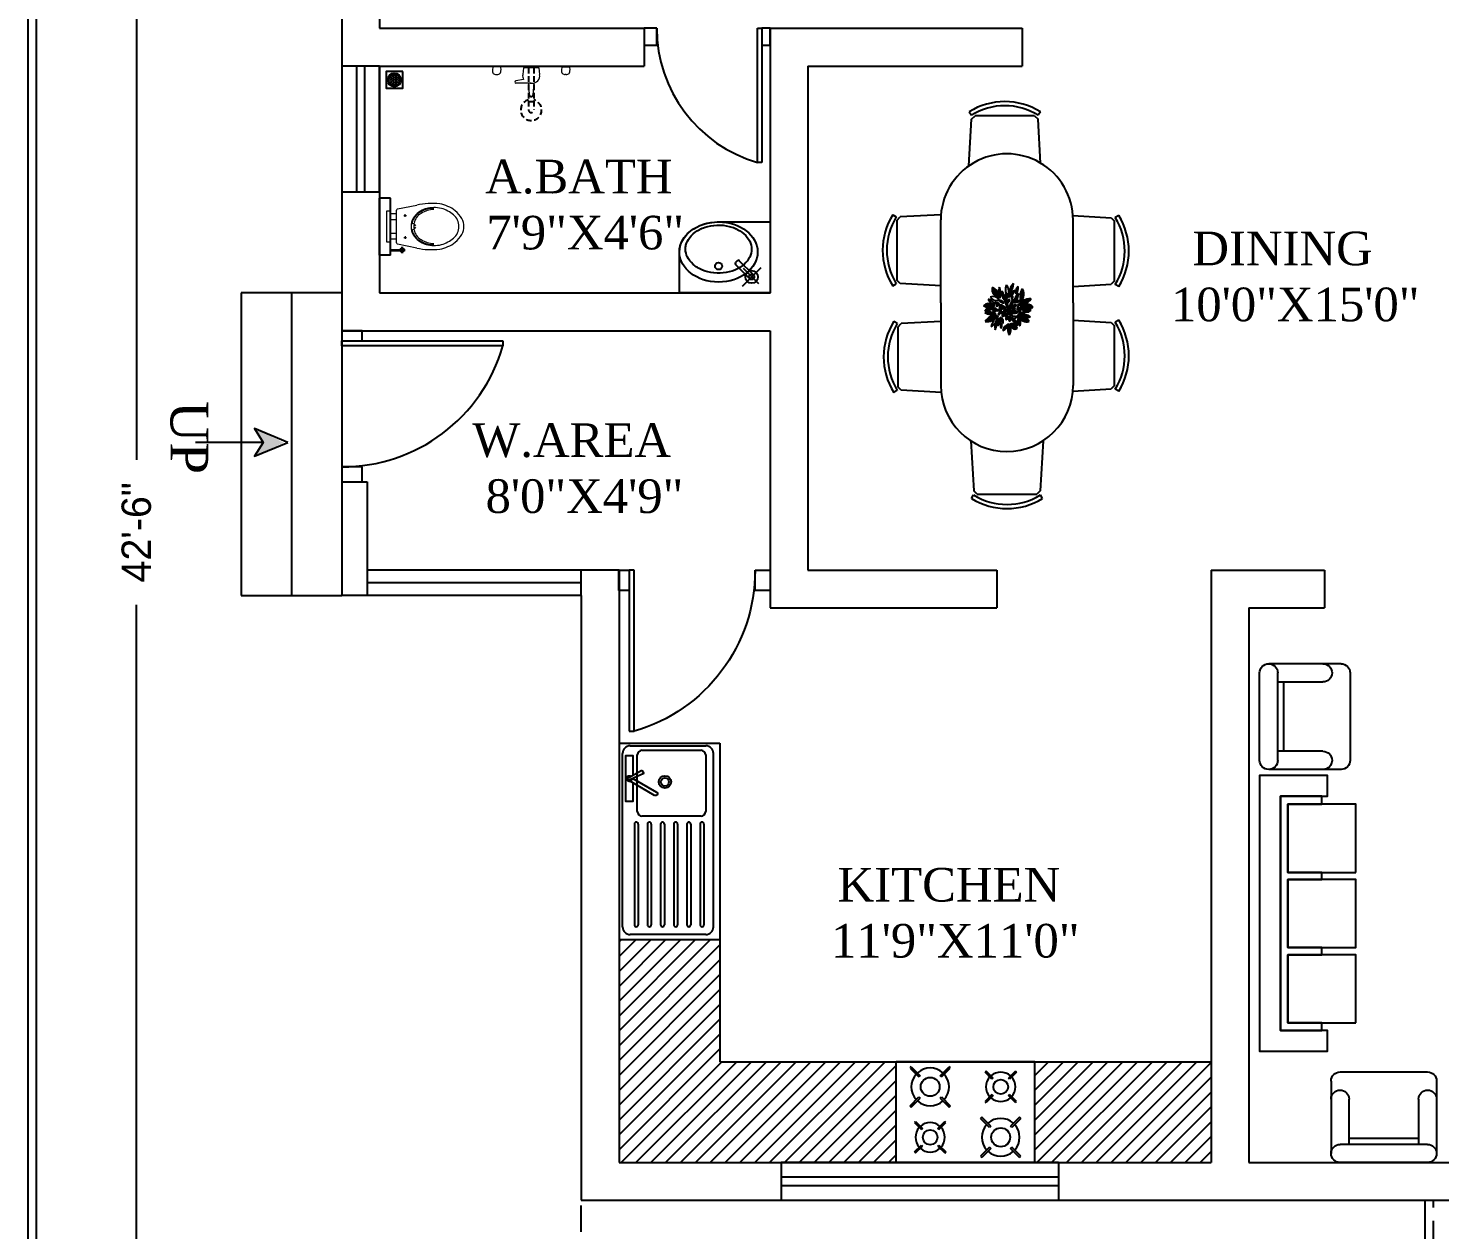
# Model space of a CAD drawing. Extents: x 96075 to 96623, y -24598 to -23897.
# Drawn here: x 96074.6 to 96410.8, y -24350.8 to -24064.8 of the extents above; entities that cross this region are included whole.
import ezdxf

# ---------------------------------------------------------------- set-up
doc = ezdxf.new("R2010")
doc.units = 0
doc.header["$LTSCALE"] = 5
doc.header["$MEASUREMENT"] = 0
doc.header["$PDMODE"] = 34
doc.linetypes.add('HIDDEN', pattern=[0.375, 0.25, -0.125])
doc.linetypes.add('HIDDEN2', pattern=[4.7625, 3.175, -1.5875])
doc.layers.get('0').update_dxf_attribs({"linetype": 'CONTINUOUS'})
doc.layers.get('DEFPOINTS').update_dxf_attribs({"linetype": 'CONTINUOUS'})
for name, color, linetype, lineweight in [('Bathroom', 4, 'CONTINUOUS', 15), ('Dw', 1, 'CONTINUOUS', 13), ('HAT', 8, 'CONTINUOUS', 9), ('hat1', 251, 'CONTINUOUS', 5), ('INT', 2, 'CONTINUOUS', 5), ('STAIRS', 13, 'CONTINUOUS', 15), ('WA', 7, 'CONTINUOUS', 30), ('WALL', 24, 'CONTINUOUS', 30), ('walls', 40, 'CONTINUOUS', 30)]:
    doc.layers.add(name, color=color, linetype=linetype, lineweight=lineweight)
for name, color, linetype in [('FUR', 42, 'CONTINUOUS'), ('FURN', 37, 'CONTINUOUS'), ('hatch', 253, 'CONTINUOUS'), ('landscape', 61, 'CONTINUOUS'), ('steps', 1, 'CONTINUOUS'), ('text', 100, 'CONTINUOUS'), ('wall-p', 142, 'CONTINUOUS'), ('WIN', 234, 'CONTINUOUS')]:
    doc.layers.add(name, color=color, linetype=linetype)
doc.styles.add('ARCH', font='')
doc.styles.get("Standard").update_dxf_attribs({"font": ''})
doc.styles.get('ARCH').set_extended_font_data('Architecture')
doc.styles.get('Standard').set_extended_font_data('Century Gothic')
doc.dimstyles.new('ELE', dxfattribs={"dimtxt": 7, "dimasz": 3, "dimexe": 0.18, "dimexo": 0.0625, "dimgap": 0.09, "dimtad": 0, "dimzin": 0, "dimdsep": 46, "dimlunit": 4, "dimtxsty": 'Standard', "dimblk": 'ARCHTICK', "dimcen": 0.09, "dimse1": 1, "dimse2": 1, "dimclrd": 256, "dimclrt": 256, "dimadec": 0, "dimazin": 0, "dimtfac": 1, "dimtofl": 0, "dimtmove": 1, "dimatfit": 3, "dimfxl": 0.18, "dimtolj": 1, "dimtzin": 0, "dimlwd": -1, "dimarcsym": 0})

# ---------------------------------------------------------------- blocks, each defined once
blk = doc.blocks.new('UK')
at = {"layer": 'WIN'}
for p, q in [((48349.18, -8198.34), (48349.18, -8202.34)), ((48352.18, -8198.34), (48349.18, -8198.34)), ((48349.18, -8198.34), (48349.18, -8202.19)), ((48352.18, -8202.34), (48352.18, -8198.34)), ((48376.18, -8230.28), (48376.18, -8198.34)), ((48376.18, -8198.34), (48377.18, -8198.34)), ((48377.18, -8198.34), (48377.18, -8230.28)), ((48379.18, -8198.34), (48377.18, -8198.34)), ((48377.18, -8198.34), (48377.18, -8202.34)), ((48379.18, -8202.34), (48379.18, -8198.34)), ((48349.18, -8202.34), (48352.18, -8202.34)), ((48377.18, -8202.34), (48379.18, -8202.34)), ((48377.18, -8230.28), (48376.18, -8230.28))]:
    blk.add_line(p, q, dxfattribs=at)
blk.add_arc((48385.31, -8198.43), 33.14, 179.8434, 254.0073, dxfattribs=at)
blk = doc.blocks.new('burner4_4')
for p, q in [((-14.38, 13.38), (18.62, 13.38)), ((-14.38, -10.62), (-14.38, 13.38)), ((-11.07, 11.87), (-8.94, 9.73)), ((-10.77, 12.17), (-8.63, 10.04)), ((-3.91, 10.04), (-1.78, 12.17)), ((-3.61, 9.73), (-1.48, 11.87)), ((8.45, 9.21), (6.79, 10.87)), ((8.69, 9.45), (7.03, 11.11)), ((14.02, 11.11), (12.36, 9.45)), ((14.26, 10.87), (12.6, 9.21)), ((18.62, -10.62), (18.62, 13.38)), ((-11.07, 2.88), (-8.94, 5.02)), ((-10.77, 2.58), (-8.63, 4.71)), ((-3.91, 4.71), (-1.78, 2.58)), ((-3.61, 5.02), (-1.48, 2.88)), ((8.45, 5.54), (6.79, 3.88)), ((8.69, 5.3), (7.03, 3.64)), ((14.02, 3.64), (12.36, 5.3)), ((14.26, 3.88), (12.6, 5.54)), ((8.16, -1.96), (6.03, 0.17)), ((15.02, 0.17), (12.88, -1.96)), ((-10.01, -1.13), (-8.35, -2.79)), ((-9.77, -0.89), (-8.11, -2.55)), ((-4.44, -2.55), (-2.78, -0.89)), ((-4.2, -2.79), (-2.54, -1.13)), ((7.86, -2.27), (5.73, -0.13)), ((15.32, -0.13), (13.19, -2.27)), ((-10.01, -8.12), (-8.35, -6.46)), ((-9.77, -8.36), (-8.11, -6.7)), ((-4.44, -6.7), (-2.78, -8.36)), ((-4.2, -6.46), (-2.54, -8.12)), ((7.86, -6.98), (5.73, -9.12)), ((8.16, -7.29), (6.03, -9.42)), ((15.02, -9.42), (12.88, -7.29)), ((15.32, -9.12), (13.19, -6.98)), ((-14.38, -10.62), (18.62, -10.62))]:
    blk.add_line(p, q)
for centre, radius in [((-6.27, 7.38), 2.25), ((10.52, 7.38), 1.75), ((-6.27, -4.63), 1.75), ((10.52, -4.63), 2.25)]:
    blk.add_circle(centre, radius)
for centre, radius, start, end in [((-6.27, 7.38), 6.58, 133.1317, 136.8683), ((-6.27, 7.38), 4.5, 137.7305, 222.2695), ((-6.27, 7.38), 4.5, 47.7305, 132.2695), ((-6.27, 7.38), 4.5, 317.7305, 42.2695), ((-6.27, 7.38), 6.58, 43.1317, 46.8683), ((10.52, 7.38), 5.11, 133.1317, 136.8683), ((10.52, 7.38), 3.5, 47.7305, 132.2695), ((10.52, 7.38), 5.11, 43.1317, 46.8683), ((-6.27, 7.38), 3.56, 131.5458, 138.4542), ((-6.27, 7.38), 3.56, 41.5458, 48.4542), ((10.52, 7.38), 3.5, 137.7305, 222.2695), ((10.52, 7.38), 2.77, 131.5458, 138.4542), ((10.52, 7.38), 2.77, 41.5458, 48.4542), ((10.52, 7.38), 3.5, 317.7305, 42.2695), ((-6.27, 7.38), 4.5, 227.7305, 312.2695), ((-6.27, 7.38), 3.56, 221.5458, 228.4542), ((-6.27, 7.38), 3.56, 311.5458, 318.4542), ((10.52, 7.38), 5.11, 223.1317, 226.8683), ((10.52, 7.38), 3.5, 227.7305, 312.2695), ((10.52, 7.38), 2.77, 221.5458, 228.4542), ((10.52, 7.38), 2.77, 311.5458, 318.4542), ((10.52, 7.38), 5.11, 313.1317, 316.8683), ((-6.27, 7.38), 6.58, 223.1317, 226.8683), ((-6.27, 7.38), 6.58, 313.1317, 316.8683), ((10.52, -4.63), 6.58, 133.1317, 136.8683), ((10.52, -4.63), 6.58, 43.1317, 46.8683), ((-6.27, -4.63), 5.11, 133.1317, 136.8683), ((-6.27, -4.63), 3.5, 137.7305, 222.2695), ((-6.27, -4.63), 3.5, 47.7305, 132.2695), ((-6.27, -4.63), 2.77, 131.5458, 138.4542), ((-6.27, -4.63), 2.77, 41.5458, 48.4542), ((-6.27, -4.63), 3.5, 317.7305, 42.2695), ((-6.27, -4.63), 5.11, 43.1317, 46.8683), ((10.52, -4.63), 4.5, 137.7305, 222.2695), ((10.52, -4.63), 4.5, 47.7305, 132.2695), ((10.52, -4.63), 3.56, 131.5458, 138.4542), ((10.52, -4.63), 3.56, 41.5458, 48.4542), ((10.52, -4.63), 4.5, 317.7305, 42.2695), ((-6.27, -4.63), 2.77, 221.5458, 228.4542), ((-6.27, -4.63), 2.77, 311.5458, 318.4542), ((-6.27, -4.63), 5.11, 223.1317, 226.8683), ((-6.27, -4.63), 3.5, 227.7305, 312.2695), ((-6.27, -4.63), 5.11, 313.1317, 316.8683), ((10.52, -4.63), 6.58, 223.1317, 226.8683), ((10.52, -4.63), 4.5, 227.7305, 312.2695), ((10.52, -4.63), 3.56, 221.5458, 228.4542), ((10.52, -4.63), 3.56, 311.5458, 318.4542), ((10.52, -4.63), 6.58, 313.1317, 316.8683)]:
    blk.add_arc(centre, radius, start, end)
blk = doc.blocks.new('FAUCET_WASHERLESS_TOP')
for p, q in [((0.08, -0.26), (-2.26, -4.34)), ((-1.37, -4.79), (0.55, -0.5)), ((-0.06, -1.9), (3.57, -8.18)), ((4.43, -7.68), (0.72, -1.24)), ((-2.26, -4.34), (-1.37, -4.79))]:
    blk.add_line(p, q)
for points in [[(-0.92, -2), (-6, -2), (-6, 0), (6, 0), (6, -2), (1.16, -2)], [(-0.01, -2), (-0.12, -2)]]:
    blk.add_lwpolyline(points)
for centre, radius, start, end in [((0, -1), 0.75, 269.2246, 216.2304), ((4, -7.93), 0.5, 210, 30)]:
    blk.add_arc(centre, radius, start, end)
blk = doc.blocks.new('UYTR')
at = {"layer": 'FURN'}
for p, q in [((51508.05, -11593.55), (51549.35, -11593.55)), ((51506.25, -11613.35), (51506.25, -11595.36)), ((51532.53, -11596.35), (51508.53, -11596.35)), ((51532.53, -11597.25), (51508.53, -11597.25)), ((51535.53, -11597.05), (51548.97, -11597.05)), ((51551.15, -11595.36), (51551.15, -11613.35)), ((51532.53, -11599.48), (51508.53, -11599.48)), ((51532.53, -11600.38), (51508.53, -11600.38)), ((51534.42, -11612.22), (51534.42, -11598.16)), ((51550.08, -11598.16), (51550.08, -11612.22)), ((51532.53, -11602.61), (51508.53, -11602.61)), ((51532.53, -11603.51), (51508.53, -11603.51)), ((51532.53, -11605.74), (51508.53, -11605.74)), ((51532.53, -11606.64), (51508.53, -11606.64)), ((51532.53, -11608.87), (51508.53, -11608.87)), ((51532.53, -11609.77), (51508.53, -11609.77)), ((51532.53, -11612.01), (51508.53, -11612.01)), ((51532.53, -11612.91), (51508.53, -11612.91)), ((51548.97, -11613.33), (51535.53, -11613.33)), ((51549.35, -11615.15), (51508.05, -11615.15))]:
    blk.add_line(p, q, dxfattribs=at)
for radius in [1.47, 0.962]:
    blk.add_circle((51542.55, -11603.63), radius, dxfattribs=at)
for centre, radius, start, end in [((51508.05, -11595.36), 1.81, 90, 180), ((51549.35, -11595.36), 1.81, 0, 90), ((51508.53, -11596.8), 0.45, 90, 270), ((51532.53, -11596.8), 0.45, 270, 90), ((51535.53, -11598.16), 1.11, 90, 180), ((51548.97, -11598.16), 1.11, 0, 90), ((51508.53, -11599.93), 0.45, 90, 270), ((51532.53, -11599.93), 0.45, 270, 90), ((51508.53, -11603.06), 0.45, 90, 270), ((51532.53, -11603.06), 0.45, 270, 90), ((51508.53, -11606.19), 0.45, 90, 270), ((51532.53, -11606.19), 0.45, 270, 90), ((51508.53, -11609.32), 0.45, 90, 270), ((51532.53, -11609.32), 0.45, 270, 90), ((51508.05, -11613.35), 1.81, 180, 270), ((51508.53, -11612.46), 0.45, 90, 270), ((51532.53, -11612.46), 0.45, 270, 90), ((51535.53, -11612.22), 1.11, 180, 270), ((51548.97, -11612.22), 1.11, 270, 0), ((51549.35, -11613.35), 1.81, 270, 0)]:
    blk.add_arc(centre, radius, start, end, dxfattribs=at)
at = {"layer": 'FURN', "extrusion": (0, 0, -1), "xscale": 0.9000000000087311, "yscale": 0.9000000000087311, "zscale": -0.9000000000087311}
blk.add_blockref('FAUCET_WASHERLESS_TOP', (-51543.35, -11594.26), dxfattribs=at)
blk = doc.blocks.new('GHIHI')
at = {"layer": 'wall-p', "ltscale": 5}
for p, q in [((85098, -29406.71), (85098, -29415.71)), ((85128, -29406.71), (85128, -29415.71))]:
    blk.add_line(p, q, dxfattribs=at)
at = {"layer": 'WIN', "linetype": 'HIDDEN2', "ltscale": 24}
for p, q in [((85128, -29406.71), (85098, -29406.71)), ((85128, -29410.21), (85098, -29410.21)), ((85098, -29412.21), (85128, -29412.21)), ((85098, -29415.71), (85128, -29415.71))]:
    blk.add_line(p, q, dxfattribs=at)
blk = doc.blocks.new('hower2')
at = {"layer": 'Dw', "color": 36}
for p, q in [((0.13, 2.2), (-0.13, 2.2)), ((0, 2.2), (2.2, 2.2)), ((-5.52, -0.14), (-5.58, 0.34)), ((-5.03, 0.96), (-4.9, 0.96)), ((-4.42, -0.14), (-4.36, 0.34)), ((-1.1, 0), (-1.22, 0.96)), ((-1.1, 0), (1.1, 0)), ((-0.95, 0), (-0.95, -0.28)), ((0.95, 0), (0.95, -0.28)), ((1.08, 1.65), (2.2, 1.83)), ((1.1, 0), (1.22, 0.96)), ((4.42, -0.14), (4.36, 0.34)), ((5.03, 0.96), (4.9, 0.96)), ((5.52, -0.14), (5.58, 0.34)), ((-4.42, -0.14), (-5.52, -0.14)), ((-5.44, -0.14), (-5.44, -0.28)), ((-4.49, -0.14), (-4.49, -0.28)), ((-0.95, -0.28), (0.95, -0.28)), ((4.42, -0.14), (5.52, -0.14)), ((4.49, -0.14), (4.49, -0.28)), ((5.44, -0.14), (5.44, -0.28))]:
    blk.add_line(p, q, dxfattribs=at)
for centre, radius, start, end in [((-0.13, 1.1), 1.1, 90, 187.125), ((2.18, 2.02), 0.185, 275.9359, 84.0641), ((-5.03, 0.41), 0.55, 90, 187.125), ((-4.9, 0.41), 0.55, 352.875, 90), ((0.13, 1.1), 1.1, 352.875, 30), ((4.9, 0.41), 0.55, 90, 187.125), ((5.03, 0.41), 0.55, 352.875, 90)]:
    blk.add_arc(centre, radius, start, end, dxfattribs=at)
at = {"layer": 'HAT', "color": 36}
for p, q in [((-0.28, 3.85), (-0.45, 2.15)), ((0.39, 2.2), (0.28, 3.85))]:
    blk.add_line(p, q, dxfattribs=at)
for radius, start, end in [(0.332, 330.5295, 207.5967), (0.277, 6.8736, 173.1264)]:
    blk.add_arc((0, 3.82), radius, start, end, dxfattribs=at)
at = {"layer": 'hatch', "color": 36, "linetype": 'HIDDEN2', "ltscale": 0.05}
for p, q in [((-0.38, 0), (-0.38, 6.04)), ((0.38, 0), (0.38, 6.04))]:
    blk.add_line(p, q, dxfattribs=at)
at = {"layer": 'hatch', "color": 36, "linetype": 'HIDDEN2'}
blk.add_line((-0.38, 4.88), (0.38, 4.88), dxfattribs=at)
at = {"layer": 'hatch', "color": 36, "linetype": 'HIDDEN2', "ltscale": 0.05}
for radius, start, end in [(1.5, 284.4775, 255.5225), (0.375, 0, 180)]:
    blk.add_arc((0, 6.04), radius, start, end, dxfattribs=at)
blk = doc.blocks.new('A$C7D6B3F85')
at = {"layer": 'FUR', "ltscale": 5}
h = blk.add_hatch(dxfattribs=at)
h.set_pattern_fill('HEX', color=256, style=0)
h.set_pattern_definition([(0, (-51755.2777, 13204.11783), (0, 0.216506351), [0.125, -0.25]), (120, (-51755.2777, 13204.11783), (-0.18750000005, -0.1082531755), [0.125, -0.25]), (60, (-51755.1527, 13204.11783), (-0.18750000005, 0.1082531755), [0.125, -0.25])])
h.paths.add_polyline_path([(0.59, 2, 1), (3.44, 2, 1)])
blk.add_lwpolyline([(0, 0), (4, 0), (4, 4), (0, 4)], close=True, dxfattribs=at)
for radius in [1.62, 1.42]:
    blk.add_circle((2.02, 2), radius, dxfattribs=at)
blk = doc.blocks.new('A$C367E2252')
at = {"layer": 'INT', "color": 40}
for p, q in [((0, 1.33), (0, 1.89)), ((0, 1.41), (3.68, 1.41)), ((0, 0.85), (3.68, 0.85))]:
    blk.add_line(p, q, dxfattribs=at)
at = {"layer": 'INT', "color": 41}
blk.add_circle((4.47, 1.13), 0.834, dxfattribs=at)
at = {"layer": 'INT', "color": 2}
blk.add_circle((4.47, 1.13), 0.4, dxfattribs=at)
at = {"layer": 'WA', "color": 3}
for p, q in [((5.65, 1.13), (3.28, 1.13)), ((4.47, 2.37), (4.47, 0))]:
    blk.add_line(p, q, dxfattribs=at)
blk = doc.blocks.new('45897')
at = {"layer": 'Bathroom', "color": 36}
for p, q in [((75099.62, -34267.13), (75100.56, -34271.67)), ((75104.58, -34267.46), (75104.24, -34267.63)), ((75105.24, -34267.63), (75104.9, -34267.46)), ((75108.92, -34271.67), (75109.85, -34267.13)), ((75102.43, -34269.87), (75101.79, -34269.87)), ((75102.11, -34270.19), (75102.11, -34269.55)), ((75107.05, -34269.87), (75107.68, -34269.87)), ((75107.37, -34270.19), (75107.37, -34269.55)), ((75100.87, -34271.93), (75108.61, -34271.93)), ((75101.73, -34271.93), (75101.73, -34273.38)), ((75103.12, -34273.38), (75103.12, -34271.93)), ((75106.35, -34273.38), (75103.12, -34273.38)), ((75106.35, -34271.93), (75106.35, -34273.38)), ((75107.75, -34271.93), (75107.75, -34273.38))]:
    blk.add_line(p, q, dxfattribs=at)
at = {"layer": 'Bathroom', "color": 36, "extrusion": (0, 0, -1)}
for centre, major_axis, start_param, end_param in [((75106.49, -34262.5), (5.05, 5.05), 4.618356, 4.963398), ((75104.71, -34260.68), (-2.55, 2.55), 6.205617, 7.075911), ((75104.66, -34259.68), (2.67, 2.67), -1.28395, -0.765245), ((75104.81, -34259.68), (-2.67, 2.67), 0.765254, 1.283959), ((75104.77, -34260.68), (2.55, 2.55), -0.792718, 0.077576), ((75102.99, -34262.5), (-5.05, 5.05), 1.319789, 1.664831), ((75107.54, -34263.05), (-5.87, 5.87), 5.665732, 6.159481), ((75108.25, -34263.51), (-5.75, 5.75), 5.779053, 6.187599), ((75101.23, -34263.51), (5.75, 5.75), 0.095593, 0.504138), ((75101.94, -34263.05), (-5.87, 5.87), 1.6945, 2.188248), ((75114.86, -34263.65), (-11.05, 11.05), 5.273701, 5.625245), ((75107.84, -34262.95), (5.38, 5.38), 3.667659, 4.151544), ((75106.6, -34263.06), (4.38, 4.38), 3.385468, 3.927631), ((75106.66, -34262.88), (-4.22, 4.22), 4.935078, 5.467932), ((75102.82, -34262.88), (4.22, 4.22), 0.815247, 1.348101), ((75102.88, -34263.06), (4.38, 4.38), 0.784748, 1.326911), ((75101.63, -34262.95), (-5.38, 5.38), 2.131642, 2.615528), ((75094.61, -34263.65), (11.05, 11.05), 0.657941, 1.009485), ((75105.59, -34263.5), (3.74, 3.74), 2.917964, 3.65895), ((75104.86, -34264.25), (-2.9, 2.9), 4.175697, 4.984895), ((75104.67, -34264.3), (-2.51, 2.51), 4.133869, 4.974262), ((75104.8, -34264.3), (-2.51, 2.51), 2.879726, 3.720118), ((75104.62, -34264.25), (2.9, 2.9), 1.298296, 2.107494), ((75103.89, -34263.5), (-3.74, 3.74), 2.624236, 3.365222), ((75104.74, -34264.42), (-2.87, 2.87), 3.926987, 4.432093), ((75103.8, -34267.97), (-0.178, 0.178), 1.381812, 3.738787), ((75104.23, -34267.69), (-0.0458, 0.0458), 4.45566, 7.157544), ((75104.74, -34265.49), (-1.64, 1.64), 3.926973, 4.161185), ((75104.74, -34265.49), (-1.64, 1.64), 3.692787, 3.926999), ((75104.74, -34264.42), (-2.87, 2.87), 3.421885, 3.926991), ((75105.24, -34267.69), (-0.0458, 0.0458), 0.696347, 3.398231), ((75105.67, -34267.97), (0.178, 0.178), 2.544399, 4.901374), ((75100.87, -34271.61), (0.224, 0.224), 2.356194, 3.724334), ((75108.61, -34271.61), (-0.224, 0.224), 2.558834, 3.926973)]:
    blk.add_ellipse(centre, major_axis=major_axis, ratio=1, start_param=start_param, end_param=end_param, dxfattribs=at)
at = {"layer": 'HAT', "color": 36}
for p, q in [((75100.99, -34273.38), (75100.99, -34274.23)), ((75108.48, -34273.38), (75100.99, -34273.38)), ((75100.99, -34274.23), (75108.48, -34274.23)), ((75108.48, -34274.23), (75108.48, -34273.38))]:
    blk.add_line(p, q, dxfattribs=at)
at = {"layer": 'steps', "color": 36}
for p, q in [((75097.89, -34273.38), (75097.89, -34275.96)), ((75097.89, -34273.38), (75111.48, -34273.38)), ((75111.48, -34273.38), (75111.48, -34275.96)), ((75097.89, -34275.96), (75111.48, -34275.96))]:
    blk.add_line(p, q, dxfattribs=at)
at = {"layer": 'HAT', "color": 36, "extrusion": (0, 0, -1), "xscale": 0.6207724368505299, "yscale": 0.6207724368505299, "zscale": -0.6207724368490636, "rotation": 90}
blk.add_blockref('A$C367E2252', (-75098.43, -34273.38), dxfattribs=at)
blk = doc.blocks.new('TY')
at = {"layer": 'FURN'}
for p, q in [((61870.69, -12316.63), (61871.21, -12317.47)), ((61887.63, -12316.63), (61887.12, -12317.47)), ((61845.3, -12316.86), (61845.82, -12317.7)), ((61845.33, -12328.14), (61845.85, -12318.63)), ((61845.85, -12318.63), (61846.69, -12317.84)), ((61860.86, -12317.84), (61846.69, -12317.84)), ((61860.86, -12317.84), (61861.69, -12318.63)), ((61862.21, -12328.05), (61861.69, -12318.63)), ((61862.25, -12316.86), (61861.73, -12317.7)), ((61870.71, -12328.05), (61871.24, -12318.4)), ((61871.24, -12318.4), (61872.07, -12317.61)), ((61886.25, -12317.61), (61872.07, -12317.61)), ((61886.25, -12317.61), (61887.08, -12318.4)), ((61887.62, -12328.1), (61887.08, -12318.4)), ((61866.68, -12328.05), (61847, -12328.05)), ((61866.68, -12328.05), (61886.37, -12328.05)), ((61820.1, -12335.35), (61820.93, -12335.87)), ((61821.08, -12336.74), (61821.86, -12335.91)), ((61821.08, -12336.74), (61821.08, -12350.91)), ((61833.78, -12335.25), (61821.86, -12335.91)), ((61899.27, -12334.77), (61910.36, -12335.39)), ((61910.36, -12335.39), (61911.15, -12336.22)), ((61911.15, -12350.39), (61911.15, -12336.22)), ((61912.13, -12334.84), (61911.3, -12335.35)), ((61820.1, -12352.3), (61820.93, -12351.78)), ((61821.86, -12351.75), (61821.08, -12350.91)), ((61833.81, -12352.41), (61821.86, -12351.75)), ((61899.93, -12351.81), (61910.36, -12351.23)), ((61911.15, -12350.39), (61910.36, -12351.23)), ((61912.13, -12351.78), (61911.3, -12351.27)), ((61845.63, -12359.49), (61846.14, -12368.67)), ((61866.68, -12359.55), (61847, -12359.55)), ((61862.49, -12359.55), (61861.98, -12368.67)), ((61866.68, -12359.55), (61886.37, -12359.55)), ((61870.56, -12359.55), (61871.07, -12368.67)), ((61887.41, -12359.51), (61886.9, -12368.67)), ((61845.59, -12370.44), (61846.1, -12369.6)), ((61846.97, -12369.46), (61846.14, -12368.67)), ((61846.97, -12369.46), (61861.15, -12369.46)), ((61861.98, -12368.67), (61861.15, -12369.46)), ((61862.53, -12370.44), (61862.01, -12369.6)), ((61870.51, -12370.44), (61871.03, -12369.6)), ((61871.9, -12369.46), (61871.07, -12368.67)), ((61871.9, -12369.46), (61886.07, -12369.46)), ((61886.9, -12368.67), (61886.07, -12369.46)), ((61887.46, -12370.44), (61886.94, -12369.6))]:
    blk.add_line(p, q, dxfattribs=at)
for centre, radius, start, end in [((61853.77, -12330.53), 16.08, 58.1974, 121.8026), ((61853.77, -12330.53), 15.1, 58.1974, 121.8026), ((61879.16, -12330.29), 16.08, 58.1974, 121.8026), ((61879.16, -12330.29), 15.1, 58.1974, 121.8026), ((61847, -12343.8), 15.75, 90, 270), ((61886.37, -12343.8), 15.75, 270, 90), ((61833.76, -12343.83), 16.08, 148.1974, 211.8026), ((61833.76, -12343.83), 15.1, 148.1974, 211.8026), ((61898.47, -12343.31), 15.1, 328.1974, 31.8026), ((61898.47, -12343.31), 16.08, 328.1974, 31.8026), ((61854.06, -12356.77), 16.08, 238.1974, 301.8026), ((61854.06, -12356.77), 15.1, 238.1974, 301.8026), ((61878.98, -12356.77), 16.08, 238.1974, 301.8026), ((61878.98, -12356.77), 15.1, 238.1974, 301.8026)]:
    blk.add_arc(centre, radius, start, end, dxfattribs=at)
blk = doc.blocks.new('A$C3DF5239B')
at = {"layer": 'landscape'}
h = blk.add_hatch(dxfattribs=at)
h.set_pattern_fill('ANSI31', color=256, scale=0.05, style=0)
h.set_pattern_definition([(45, (-1.272105, -0.3054655), (-0.004419417, 0.004419417), [])])
h.paths.add_polyline_path([(-0.848, 0.384, 0.236282), (-0.952, 0.635, 0.236282)])
h.paths.add_polyline_path([(-0.918, 0.444, 0.290628), (-1.161, 0.477, 0.290628)])
h.paths.add_polyline_path([(-1.062, 0.342, 0.265719), (-1.209, 0.39, 0.265719)])
h.paths.add_polyline_path([(-1.095, 0.216, 0.21311), (-1.272, 0.303, 0.21311)])
h.paths.add_polyline_path([(-1.011, 0.201, 0.209633), (-1.134, 0.324, 0.209633)])
h.paths.add_polyline_path([(-0.96, 0.111, 0.271534), (-1.128, 0.063, 0.271534)])
h.paths.add_polyline_path([(-1.209, 0.021, 0.102488), (-1.093, 0, -0.10541), (-1.01, 0.014, 0.018052), (-0.99, 0.021, 0.194763)])
h.paths.add_polyline_path([(-1.209, -0.123, 0.361284), (-0.99, 0.012, 0.024701), (-1.01, 0.014, -0.072299), (-1.093, 0, 0.220444)])
h.paths.add_polyline_path([(-0.823, -0.189, -0.046564), (-0.836, -0.15, 0.072445), (-0.858, -0.117, 0.391074), (-0.858, -0.305, 0.229731)])
h.paths.add_polyline_path([(-0.841, -0.09, 0.067921), (-0.836, -0.15, -0.074796), (-0.823, -0.189, 0.134159), (-0.751, -0.281, 0.252904)])
h.paths.add_polyline_path([(-0.679, -0.069, 0.190107), (-0.724, -0.281, 0.190107)])
h.paths.add_polyline_path([(-0.544, -0.284, 0.314398), (-0.653, -0.046, 0.314398)])
h.paths.add_polyline_path([(-0.563, -0.055, -0.037323), (-0.519, -0.083, 0.129374), (-0.376, -0.096, 0.175406)])
h.paths.add_polyline_path([(-0.454, -0.033, 0.287265), (-0.619, 0.027, 0.287265)])
h.paths.add_polyline_path([(-0.607, 0.045, 0.245454), (-0.493, 0.063, 0.245454)])
h.paths.add_polyline_path([(-0.403, 0.015, 0.290415), (-0.49, 0.039, 0.290415)])
h.paths.add_polyline_path([(-0.352, 0.054, 0.248111), (-0.478, 0.174, 0.248111)])
h.paths.add_polyline_path([(-0.472, 0.19, 0.297781), (-0.262, 0.18, 0.297781)])
h.paths.add_polyline_path([(-0.475, 0.204, 0.549808), (-0.379, 0.339, 0.549808)])
h.paths.add_polyline_path([(-0.433, 0.399, 0.299202), (-0.605, 0.371, 0.299202)])
h.paths.add_polyline_path([(-0.613, 0.452, 0.1023), (-0.616, 0.375, 0.341288), (-0.508, 0.579, 0.152567), (-0.592, 0.504, -0.089408)])
h.paths.add_polyline_path([(-0.628, 0.432, 0.03785), (-0.613, 0.452, -0.075692), (-0.592, 0.504, 0.164666), (-0.604, 0.606, 0.298636)])
h.paths.add_polyline_path([(-0.7, 0.522, 0.243055), (-0.625, 0.342, 0.243055)])
h.paths.add_polyline_path([(-0.724, 0.624, 0.428936), (-0.751, 0.453, 0.428936)])
h.paths.add_polyline_path([(-0.781, 0.666, 0.364082), (-0.844, 0.489, 0.364082)])
h.paths.add_polyline_path([(-0.523, 0.201, 0.378763), (-0.631, 0.192, 0.378763)])
h.paths.add_polyline_path([(-0.582, 0.256, -0.032946), (-0.585, 0.241, 0.274039), (-0.481, 0.333, 0.247698)])
h.paths.add_polyline_path([(-0.742, 0.363, 0.403257), (-0.787, 0.456, 0.403257)])
h.paths.add_polyline_path([(-0.751, 0.354, 0.20419), (-0.826, 0.381, 0.20419)])
h.paths.add_polyline_path([(-0.73, 0.363, 0.302607), (-0.712, 0.429, 0.302607)])
h.paths.add_polyline_path([(-0.906, 0.303, 0.247085), (-1.071, 0.396, 0.247085)])
h.paths.add_polyline_path([(-0.96, 0.258, 0.307451), (-1.041, 0.27, 0.307451)])
h.paths.add_polyline_path([(-0.897, 0.108, 0.244188), (-0.951, 0.003, 0.244188)])
h.paths.add_polyline_path([(-0.906, 0.117, 0.243415), (-1.026, 0.159, 0.243415)])
h.paths.add_polyline_path([(-0.844, -0.063, 0.271887), (-0.866, 0.01, 0.271887)])
h.paths.add_polyline_path([(-0.754, 0.042, 0.143951), (-0.76, -0.099, 0.143951)])
h.paths.add_polyline_path([(-0.67, -0.024, 0.207976), (-0.739, 0.051, 0.207976)])
h.paths.add_polyline_path([(-0.559, 0.129, 0.302945), (-0.643, 0.159, 0.302945)])
h.paths.add_polyline_path([(-0.628, 0.108, 0.33327), (-0.676, 0.162, 0.33327)])
at = {"layer": 'STAIRS', "true_color": 0x59971c}
h = blk.add_hatch(dxfattribs=at)
h.set_pattern_fill('ANSI31', color=74, scale=0.05, style=0)
h.set_pattern_definition([(45, (-1.0710074, 0.023628), (-0.00441942, 0.00441942), [])])
h.paths.add_polyline_path([(-0.838, 0.354, 0.262138), (-0.826, 0.264, 0.262138)])
h.paths.add_polyline_path([(-0.76, 0.321, 0.44636), (-0.808, 0.237, 0.44636)])
h.paths.add_polyline_path([(-0.694, 0.369, 0.281051), (-0.736, 0.171, 0.038772), (-0.717, 0.195, -0.044717), (-0.706, 0.212, 0.211659)])
h.paths.add_polyline_path([(-0.628, 0.258, 0.203733), (-0.706, 0.212, -0.026656), (-0.717, 0.195, 0.062829), (-0.726, 0.167, 0.318582)])
h.paths.add_polyline_path([(-0.754, 0.195, 0.171467), (-0.966, 0.288, 0.171467)])
h.paths.add_polyline_path([(-0.765, 0.138, -0.001193), (-0.766, 0.139, 0.325344), (-0.858, 0.024, 0.324468)])
h.paths.add_polyline_path([(-0.765, 0.138, -0.000877), (-0.765, 0.138, 0.362272), (-0.628, 0.054, 0.362884)])
h.paths.add_polyline_path([(-0.778, 0.183, 0.259278), (-0.906, 0.138, 0.259278)])
h.paths.add_polyline_path([(-0.96, 0.216, 0.365639), (-0.894, 0.162, 0.365639)])
at = {"layer": 'landscape', "color": 88, "linetype": 'ByBlock', "true_color": 0x0b2e00}
for centre, radius, start, end in [((-0.649, 0.614), 0.305, 176.0096, 234.5768), ((-1.151, 0.405), 0.305, 356.0096, 49.186), ((-0.707, 0.54), 0.146, 120.4086, 200.4312), ((-0.917, 0.615), 0.146, 300.4086, 20.4312), ((-0.656, 0.526), 0.119, 124.6008, 217.4658), ((-0.818, 0.552), 0.119, 304.6008, 37.4658), ((-0.483, 0.501), 0.16, 138.8969, 205.4069), ((-0.748, 0.538), 0.16, 318.8969, 25.4069), ((-0.43, 0.407), 0.189, 114.4303, 189.807), ((-0.694, 0.547), 0.189, 294.4303, 9.807), ((-1.281, 0.062), 0.242, 39.7488, 87.8702), ((-1.086, 0.458), 0.242, 219.7488, 267.8702), ((-1.178, 0.238), 0.156, 42.1437, 101.6667), ((-1.094, 0.495), 0.156, 222.1437, 281.6667), ((-1.066, 0.27), 0.229, 49.8506, 114.6719), ((-1.014, 0.652), 0.229, 229.8506, 294.6719), ((-1.213, 0.123), 0.216, 21.3015, 68.66), ((-0.933, 0.403), 0.216, 201.3015, 248.66), ((-0.901, 0.506), 0.203, 212.8184, 268.3343), ((-1.077, 0.193), 0.203, 32.8184, 88.3343), ((-0.759, 0.408), 0.175, 172.8778, 216.4562), ((-0.82, 0.28), 0.102, 47.1077, 93.2701), ((-0.756, 0.456), 0.102, 227.1077, 273.2701), ((-0.716, 0.433), 0.0744, 161.8817, 249.7301), ((-0.812, 0.386), 0.0744, 341.8817, 69.7301), ((-0.671, 0.383), 0.0617, 131.0823, 198.427), ((-0.77, 0.41), 0.0617, 311.0823, 18.427), ((-0.502, 0.307), 0.118, 159.261, 223.9723), ((-0.7, 0.269), 0.118, 337.7122, 42.4235), ((-0.497, 0.254), 0.159, 66.1459, 133.4318), ((-0.541, 0.516), 0.159, 245.4893, 312.7752), ((-0.611, 0.375), 0.137, 279.3324, 342.1699), ((-0.459, 0.199), 0.137, 99.3324, 162.1699), ((-0.384, 0.241), 0.098, 86.9965, 202.2058), ((-0.47, 0.302), 0.098, 266.9965, 22.2058), ((-1.105, -0.041), 0.249, 66.2552, 125.0335), ((-1.146, 0.389), 0.249, 245.6693, 304.4476), ((-1.1, -0.249), 0.291, 67.9577, 112.0423), ((-1.1, 0.292), 0.291, 247.9577, 292.0423), ((-1.019, -0.187), 0.201, 81.9405, 161.3964), ((-1.181, 0.077), 0.201, 261.9405, 341.3964), ((-1.003, -0.056), 0.173, 75.5726, 136.3385), ((-1.085, 0.231), 0.173, 255.5726, 316.3385), ((-1.01, 0.205), 0.0728, 47.3873, 115.7476), ((-0.992, 0.324), 0.0728, 227.3873, 295.7476), ((-0.9, -0.116), 0.133, 118.5878, 201.4707), ((-1.007, 0.023), 0.138, 43.3367, 98.0592), ((-0.926, 0.254), 0.138, 223.3367, 278.0592), ((-0.766, -0.092), 0.151, 133.9894, 174.6599), ((-1.017, 0.034), 0.151, 312.3809, 353.0513), ((-0.917, -0.045), 0.0752, 346.6712, 51.5788), ((-0.793, -0.007), 0.0752, 162.6051, 227.5126), ((-0.737, -0.047), 0.104, 100.7404, 152.602), ((-0.843, 0.103), 0.104, 278.3028, 330.1644), ((-0.518, -0.038), 0.249, 159.0434, 194.094), ((-0.996, -0.019), 0.249, 341.3279, 16.3785), ((-0.623, 0.082), 0.0803, 36.6262, 104.0418), ((-0.578, 0.207), 0.0803, 216.6262, 284.0418), ((-0.572, 0.136), 0.0817, 53.2772, 136.2565), ((-0.582, 0.258), 0.0817, 233.2772, 316.2565), ((-0.584, -0.134), 0.165, 37.9495, 102.0596), ((-0.488, 0.129), 0.165, 217.9495, 282.0596), ((-0.533, -0.055), 0.125, 71.397, 126.5601), ((-0.567, 0.163), 0.125, 251.397, 306.5601), ((-0.465, -0.041), 0.0842, 42.1798, 106.9561), ((-0.427, 0.096), 0.0842, 222.1798, 286.9561), ((-0.374, 0.025), 0.192, 54.1936, 122.622), ((-0.301, 0.233), 0.186, 198.5093, 254.2466), ((-0.528, -0.005), 0.186, 18.5093, 74.2466), ((-0.36, 0.346), 0.192, 232.0955, 300.5238), ((-1.083, -0.046), 0.133, 296.5049, 19.3878), ((-0.794, -0.259), 0.195, 111.2499, 164.3738), ((-1.052, -0.025), 0.195, 291.2499, 344.3738), ((-0.756, -0.211), 0.139, 137.2817, 222.7183), ((-0.961, -0.211), 0.139, 317.2817, 42.7183), ((-0.973, -0.269), 0.223, 356.7146, 53.4855), ((-0.618, -0.102), 0.223, 176.7146, 233.4855), ((-0.431, -0.232), 0.297, 146.5506, 189.6063), ((-0.971, -0.118), 0.297, 326.5506, 9.6063), ((-0.428, -0.087), 0.229, 169.9797, 239.5558), ((-0.77, -0.244), 0.229, 349.7437, 59.3198), ((-0.355, 0.174), 0.354, 214.8518, 256.8329), ((-0.73, -0.367), 0.354, 33.7346, 75.7157), ((-0.526, -0.334), 0.282, 57.8807, 99.8189), ((-0.424, 0.182), 0.282, 237.8807, 279.8189)]:
    blk.add_arc(centre, radius, start, end, dxfattribs=at)
at = {"layer": 'landscape', "linetype": 'ByBlock'}
for centre, radius, start, end in [((-0.728, 0.543), 0.349, 226.9394, 265.8583), ((-0.992, -0.059), 0.349, 46.9394, 85.8583), ((-1.071, 0.321), 0.175, 354.4977, 38.0761), ((-0.752, 0.32), 0.0925, 158.2119, 216.9673), ((-0.911, 0.299), 0.0925, 338.2119, 36.9673), ((-0.746, 0.258), 0.065, 102.1635, 198.3798), ((-0.821, 0.301), 0.065, 282.1635, 18.3798), ((-0.552, 0.236), 0.194, 136.6356, 199.4278), ((-0.877, 0.305), 0.194, 316.6356, 19.4278), ((-0.836, 0.36), 0.212, 355.2839, 49.9285), ((-0.488, 0.505), 0.212, 175.2839, 229.9285), ((-0.959, 0.15), 0.0661, 10.523, 90.8605), ((-0.895, 0.228), 0.0661, 190.523, 270.8605), ((-1.025, 0.108), 0.128, 305.3547, 0.2444), ((-0.823, 0.004), 0.128, 125.3547, 180.2444), ((-0.802, 0.045), 0.14, 80.1717, 138.3136), ((-0.882, 0.277), 0.14, 260.1717, 318.3136), ((-0.891, 0.145), 0.125, 280.5964, 4.0524), ((-0.733, 0.018), 0.125, 98.3256, 181.7816), ((-0.747, 0.014), 0.126, 18.7265, 98.5819), ((-0.646, 0.179), 0.126, 198.7265, 278.5819), ((-0.79, -0.065), 0.128, 19.0975, 66.0922), ((-0.618, 0.093), 0.128, 199.0975, 246.0922), ((-0.741, 0.282), 0.116, 276.3902, 348.0722), ((-0.613, 0.143), 0.116, 97.3883, 169.0703), ((-0.688, 0.103), 0.0602, 4.751, 78.4779), ((-0.616, 0.167), 0.0602, 184.751, 258.4779)]:
    blk.add_arc(centre, radius, start, end, dxfattribs=at)
blk = doc.blocks.new('GT63')
at = {"ltscale": 200}
for points in [[(36445.69, -3484.16, 0.187631), (36445.48, -3483.73, -1.04326), (36444.76, -3483.61, 0.131097), (36444.5, -3483.83, -1.106848), (36444.15, -3484.39, 0.111383), (36444.31, -3484.63, -1.246265), (36444.76, -3485.11, 0.201941), (36445.1, -3485.36, 0.437869), (36445.43, -3484.84, -1.017904)], [(36438.89, -3491.8, 0.187631), (36438.68, -3491.37, -1.04326), (36437.97, -3491.25, 0.131097), (36437.71, -3491.47, -1.106848), (36437.35, -3492.03, 0.111383), (36437.51, -3492.27, -1.246265), (36437.96, -3492.75, 0.201941), (36438.3, -3493, 0.437869), (36438.64, -3492.48, -1.017904)], [(36446.35, -3492.15, 0.187631), (36446.14, -3491.72, -1.04326), (36445.43, -3491.6, 0.131097), (36445.17, -3491.82, -1.106848), (36444.81, -3492.38, 0.111383), (36444.97, -3492.62, -1.246265), (36445.42, -3493.1, 0.201941), (36445.76, -3493.35, 0.437869), (36446.1, -3492.83, -1.017904)], [(36454.14, -3490.42, 0.187631), (36453.93, -3489.99, -1.04326), (36453.21, -3489.88, 0.131097), (36452.95, -3490.09, -1.106848), (36452.6, -3490.66, 0.111383), (36452.76, -3490.89, -1.246265), (36453.21, -3491.37, 0.201941), (36453.54, -3491.62, 0.437869), (36453.88, -3491.1, -1.017904)], [(36451.1, -3498.98, 0.187631), (36450.89, -3498.55, -1.04326), (36450.18, -3498.43, 0.131097), (36449.92, -3498.65, -1.106848), (36449.56, -3499.21, 0.111383), (36449.72, -3499.45, -1.246265), (36450.17, -3499.93, 0.201941), (36450.51, -3500.18, 0.437869), (36450.85, -3499.66, -1.017904)]]:
    blk.add_hatch(color=2, dxfattribs=at).paths.add_polyline_path(points)
at = {"color": 1, "ltscale": 200}
for points in [[(36445.77, -3484.79, -1.677405), (36445.69, -3484.16, 0.701239), (36444.5, -3483.83, -1.482155), (36444.04, -3484.24, 1.336645), (36444.69, -3484.72, 1.150758)], [(36445.44, -3483.52, -1.677405), (36444.8, -3483.51, 0.701239), (36444.31, -3484.63, -1.482155), (36444.66, -3485.15, 1.336645), (36445.22, -3484.57, 1.150758)], [(36438.97, -3492.43, -1.677405), (36438.89, -3491.8, 0.701239), (36437.71, -3491.47, -1.482155), (36437.24, -3491.88, 1.336645), (36437.9, -3492.36, 1.150758)], [(36438.65, -3491.16, -1.677405), (36438.01, -3491.15, 0.701239), (36437.51, -3492.27, -1.482155), (36437.86, -3492.79, 1.336645), (36438.43, -3492.21, 1.150758)], [(36446.43, -3492.78, -1.677405), (36446.35, -3492.15, 0.701239), (36445.17, -3491.82, -1.482155), (36444.7, -3492.23, 1.336645), (36445.36, -3492.71, 1.150758)], [(36446.11, -3491.51, -1.677405), (36445.47, -3491.5, 0.701239), (36444.97, -3492.62, -1.482155), (36445.32, -3493.14, 1.336645), (36445.89, -3492.56, 1.150758)], [(36454.22, -3491.06, -1.677405), (36454.14, -3490.42, 0.701239), (36452.95, -3490.09, -1.482155), (36452.49, -3490.5, 1.336645), (36453.14, -3490.99, 1.150758)], [(36453.89, -3489.78, -1.677405), (36453.25, -3489.77, 0.701239), (36452.76, -3490.89, -1.482155), (36453.1, -3491.41, 1.336645), (36453.67, -3490.83, 1.150758)], [(36451.18, -3499.61, -1.677405), (36451.1, -3498.98, 0.701239), (36449.92, -3498.65, -1.482155), (36449.45, -3499.06, 1.336645), (36450.11, -3499.54, 1.150758)], [(36450.86, -3498.34, -1.677405), (36450.22, -3498.33, 0.701239), (36449.72, -3499.45, -1.482155), (36450.07, -3499.97, 1.336645), (36450.64, -3499.39, 1.150758)]]:
    blk.add_lwpolyline(points, format="xyb", close=True, dxfattribs=at)
at = {"layer": 'STAIRS', "xscale": 27.5590000000007, "yscale": 27.5590000000007, "zscale": 27.5590000000007, "rotation": 272.3745785621409}
blk.add_blockref('A$C3DF5239B', (36441.65, -3513.08), dxfattribs=at)
blk = doc.blocks.new('A$C52B978E4')
at = {"color": 1, "xscale": -0.9999980000429785, "yscale": 0.9999979999993228, "zscale": 0.9999979999999998}
blk.add_blockref('GT63', (36459.03, 3505.65), dxfattribs=at)
blk = doc.blocks.new('1S')
at = {"layer": 'FURN'}
for p, q in [((2518.72, -2100.33), (2518.72, -2129.33)), ((2521.72, -2097.33), (2527.72, -2097.33)), ((2524.72, -2100.33), (2524.72, -2100.33)), ((2527.72, -2097.33), (2545.72, -2097.33)), ((2542.72, -2129.33), (2542.72, -2100.33)), ((2545.72, -2097.01), (2545.72, -2097.01)), ((2545.72, -2097.33), (2545.72, -2097.33)), ((2548.72, -2129.33), (2548.72, -2100.33)), ((2542.72, -2103.33), (2527.72, -2103.33)), ((2540.72, -2126.33), (2540.72, -2103.33)), ((2524.72, -2129.33), (2524.72, -2129.33)), ((2527.72, -2126.33), (2540.72, -2126.33)), ((2527.72, -2126.33), (2542.72, -2126.33)), ((2521.72, -2132.33), (2527.72, -2132.33)), ((2527.72, -2132.33), (2545.72, -2132.33)), ((2545.72, -2132.33), (2545.72, -2132.33))]:
    blk.add_line(p, q, dxfattribs=at)
for centre, start, end in [((2521.72, -2100.33), 90, 180), ((2527.72, -2100.33), 90, 180), ((2527.72, -2100.33), 180, 270), ((2545.72, -2100.33), 90, 180), ((2545.72, -2100.33), 0, 90), ((2521.72, -2129.33), 180, 270), ((2527.72, -2129.33), 90, 180), ((2527.72, -2129.33), 180, 270), ((2545.72, -2129.33), 180, 270), ((2545.72, -2129.33), 270, 0)]:
    blk.add_arc(centre, 3, start, end, dxfattribs=at)
blk = doc.blocks.new('10210')
at = {"layer": 'FURN'}
for points in [[(73434.07, -28745.45), (73416.07, -28745.45), (73416.07, -28763.45), (73434.07, -28763.45)], [(73453.96, -28763.45), (73453.96, -28745.45), (73435.96, -28745.45), (73435.96, -28763.45)], [(73473.86, -28745.45), (73455.86, -28745.45), (73455.86, -28763.45), (73473.86, -28763.45)], [(73475.89, -28765.37), (73413.88, -28765.37), (73413.88, -28752.88), (73408.48, -28752.88), (73408.48, -28770.88), (73481.39, -28770.88), (73481.39, -28752.88), (73475.89, -28752.88)], [(73475.89, -28754.42), (73473.86, -28754.42), (73473.86, -28763.45), (73455.86, -28763.45), (73455.86, -28754.42), (73453.96, -28754.42), (73453.96, -28763.45), (73435.96, -28763.45), (73435.96, -28754.42), (73434.07, -28754.42), (73434.07, -28763.45), (73416.07, -28763.45), (73416.07, -28754.42), (73413.88, -28754.42), (73413.88, -28765.37), (73475.89, -28765.37)]]:
    blk.add_lwpolyline(points, close=True, dxfattribs=at)
blk = doc.blocks.new('basin5')
at = {"layer": 'FUR', "color": 36, "ltscale": 3}
for p, q in [((-4.56, -4.85), (1.64, -6.93)), ((-2.47, -8.73), (-0.76, -3.62))]:
    blk.add_line(p, q, dxfattribs=at)
at = {"layer": 'FUR', "color": 36}
for p, q in [((-2.14, -5.66), (-3.73, -10.38)), ((-0.89, -6.08), (-2.47, -10.8)), ((-3.5, -10.83), (-2.93, -11.03))]:
    blk.add_line(p, q, dxfattribs=at)
at = {"layer": 'FUR', "color": 36, "ltscale": 8}
blk.add_lwpolyline([(-15.74, -7.82), (0, 0), (9.99, -20.11), (0.92, -24.61), (0.17, -24.92), (-0.33, -25.06), (-0.82, -25.16), (-1.49, -25.22), (-2.4, -25.19), (-3.14, -25.08), (-4.05, -24.83), (-5.03, -24.43), (-5.7, -24.07), (-6.52, -23.53), (-7.15, -23.03), (-7.78, -22.44), (-8.5, -21.65), (-9.21, -20.71), (-9.89, -19.57), (-10.05, -19.26), (-15.74, -7.82)], dxfattribs=at)
at = {"layer": 'FUR', "color": 36}
for centre, radius in [((-1.51, -5.87), 1.56), ((-1.51, -5.87), 0.661), ((-0.25, -14.39), 0.875)]:
    blk.add_circle(centre, radius, dxfattribs=at)
for centre, start, end in [((-3.39, -10.49), 161.4131, 251.4131), ((-2.81, -10.69), 251.4131, 341.4131)]:
    blk.add_arc(centre, 0.36, start, end, dxfattribs=at)
blk.add_ellipse((-3.38, -15.95), major_axis=(4.3, -8.67), ratio=0.769789, dxfattribs=at)
blk.add_open_spline([(-0.38, -23.58), (0.21, -23.29), (0.73, -22.86), (1.6, -21.73), (1.95, -21.03), (2.38, -19.41), (2.46, -18.5), (2.33, -16.6), (2.12, -15.61), (1.41, -13.71), (0.91, -12.79), (-0.28, -11.18), (-0.98, -10.47), (-2.47, -9.37), (-3.26, -8.97), (-4.79, -8.5), (-5.54, -8.44), (-6.91, -8.6), (-7.54, -8.83), (-8.65, -9.55), (-9.13, -10.05), (-9.91, -11.32), (-10.19, -12.09), (-10.49, -13.8), (-10.5, -14.74), (-10.22, -16.67), (-9.92, -17.66), (-9.08, -19.51), (-8.52, -20.38), (-7.23, -21.89), (-6.5, -22.52), (-4.97, -23.47), (-4.18, -23.78), (-2.67, -24.08), (-1.95, -24.07), (-0.98, -23.84), (-0.67, -23.73), (-0.38, -23.58)], degree=3, knots=[0, 0, 0, 0, 0.359246, 0.359246, 0.718492, 0.718492, 1.077739, 1.077739, 1.436985, 1.436985, 1.796231, 1.796231, 2.155477, 2.155477, 2.514724, 2.514724, 2.87397, 2.87397, 3.233216, 3.233216, 3.592462, 3.592462, 3.951709, 3.951709, 4.310955, 4.310955, 4.670201, 4.670201, 5.029447, 5.029447, 5.388693, 5.388693, 5.74794, 5.74794, 6.107186, 6.107186, 6.283185, 6.283185, 6.283185, 6.283185], dxfattribs=at)
blk = doc.blocks.new('_ArchTick')
at = {"layer": 'WALL', "color": 0, "const_width": 0.15}
blk.add_lwpolyline([(-0.5, -0.5), (0.5, 0.5)], dxfattribs=at)
blk = doc.blocks.new('*D991')
at = {"layer": 'DEFPOINTS', "color": 0, "ltscale": 5, "transparency": 16777216}
for p in [(96149.31, -23929.81), (96100.39, -24439.81), (96230.31, -24439.81)]:
    blk.add_point(p, dxfattribs=at)
at = {"layer": 'wall-p', "color": 1, "ltscale": 5, "transparency": 16777216}
for p, q in [((96100.39, -23929.81), (96100.39, -24167.56)), ((96100.39, -24439.81), (96100.39, -24202.07))]:
    blk.add_line(p, q, dxfattribs=at)
at = {"layer": 'wall-p', "color": 1, "ltscale": 5, "transparency": 16777216, "xscale": 3, "yscale": 3, "zscale": 3}
for p, rotation in [((96100.39, -23929.81), 90), ((96100.39, -24439.81), 270)]:
    blk.add_blockref('_ArchTick', p, dxfattribs=dict(at, rotation=rotation))
at = {"layer": 'wall-p', "ltscale": 5, "transparency": 16777216, "insert": (96100.39, -24184.81), "char_height": 7, "attachment_point": 5, "rotation": 90}
blk.add_mtext('\\A1;42\'-6"', dxfattribs=at)

msp = doc.modelspace()

# ---------------------------------------------------------------- hatches: boundary and pattern name
at = {"layer": 'wall-p', "ltscale": 5}
msp.add_hatch(color=0, dxfattribs=at).paths.add_polyline_path([(96128.473, -24160.086), (96130.598, -24163.461), (96128.473, -24166.711), (96135.473, -24163.461)])
h = msp.add_hatch(dxfattribs=at)
h.set_pattern_fill('ANSI31', color=251, scale=20)
h.set_pattern_definition([(45, (12373.4916, 5479.6736), (-1.76776695, 1.76776695), [])])
h.paths.add_polyline_path([(96281.312, -24310.815), (96239.312, -24310.815), (96239.312, -24281.717), (96215.312, -24281.717), (96215.312, -24334.815), (96281.312, -24334.815)])
h.paths.add_polyline_path([(96356.312, -24310.815), (96314.312, -24310.815), (96314.312, -24334.815), (96356.312, -24334.815)])

# ---------------------------------------------------------------- linework, layer by layer
at = {"layer": 'FURN'}
for p, q in [((96215.312, -24234.961), (96239.312, -24234.961)), ((96239.312, -24234.961), (96239.312, -24310.815)), ((96215.312, -24281.717), (96239.312, -24281.717)), ((96239.312, -24310.815), (96356.312, -24310.815))]:
    msp.add_line(p, q, dxfattribs=at)
at = {"layer": 'wall-p', "ltscale": 5}
for p, q in [((96149.312, -23929.815), (96149.312, -24136.815)), ((96158.312, -23938.815), (96158.312, -24064.815)), ((96158.312, -24064.815), (96221.312, -24064.815)), ((96221.312, -24064.815), (96221.312, -24073.815)), ((96251.312, -24064.815), (96311.312, -24064.815)), ((96251.312, -24064.815), (96251.312, -24127.815)), ((96311.312, -24064.815), (96311.312, -24073.815)), ((96158.312, -24073.815), (96221.312, -24073.815)), ((96158.312, -24073.815), (96158.312, -24082.815)), ((96158.312, -24073.815), (96158.312, -24127.815)), ((96260.312, -24073.815), (96311.312, -24073.815)), ((96260.312, -24073.815), (96260.312, -24193.815)), ((96158.312, -24127.815), (96251.312, -24127.815)), ((96149.312, -24130.815), (96149.312, -24136.815)), ((96149.312, -24136.815), (96251.312, -24136.815)), ((96149.312, -24136.815), (96149.312, -24199.815)), ((96251.312, -24136.815), (96251.312, -24202.815)), ((96149.312, -24172.815), (96155.312, -24172.815)), ((96155.312, -24172.815), (96155.312, -24199.815)), ((96215.312, -24193.815), (96155.312, -24193.815)), ((96206.312, -24199.815), (96206.312, -24193.815)), ((96215.312, -24193.815), (96215.312, -24334.815)), ((96260.312, -24193.815), (96305.312, -24193.815)), ((96305.312, -24193.815), (96305.312, -24202.815)), ((96356.312, -24193.815), (96383.312, -24193.815)), ((96356.312, -24193.815), (96356.312, -24334.815)), ((96383.312, -24193.815), (96383.312, -24202.815)), ((96206.312, -24199.815), (96149.312, -24199.815)), ((96206.312, -24199.815), (96206.312, -24343.815)), ((96251.312, -24202.815), (96305.312, -24202.815)), ((96365.312, -24202.815), (96383.312, -24202.815)), ((96365.312, -24202.815), (96365.312, -24334.815)), ((96215.312, -24334.815), (96356.312, -24334.815)), ((96365.312, -24334.815), (96509.312, -24334.815)), ((96206.312, -24343.815), (96587.312, -24343.815))]:
    msp.add_line(p, q, dxfattribs=at)
at = {"layer": 'wall-p', "color": 1, "ltscale": 5}
for p, q in [((96149.312, -24127.815), (96125.312, -24127.815)), ((96125.312, -24127.815), (96125.312, -24199.815)), ((96137.312, -24127.815), (96137.312, -24199.815)), ((96125.312, -24199.815), (96149.312, -24199.815)), ((96407.312, -24403.815), (96407.312, -24343.815))]:
    msp.add_line(p, q, dxfattribs=at)
at = {"layer": 'wall-p', "color": 0, "ltscale": 5}
msp.add_line((96130.598, -24163.461), (96114.441, -24163.461), dxfattribs=at)
at = {"layer": 'wall-p', "linetype": 'HIDDEN2', "ltscale": 24}
for p, q in [((96253.948, -24334.815), (96253.948, -24343.815)), ((96319.948, -24334.815), (96319.948, -24343.815))]:
    msp.add_line(p, q, dxfattribs=at)
at = {"layer": 'wall-p', "color": 5, "linetype": 'HIDDEN', "ltscale": 5}
msp.add_line((96409.312, -24401.815), (96409.312, -24343.815), dxfattribs=at)
at = {"layer": 'wall-p', "color": 1, "ltscale": 5}
for points in [[(96074.619, -23897.081), (96622.904, -23897.081), (96622.904, -24598.052), (96074.619, -24598.052)], [(96076.619, -23899.081), (96620.904, -23899.081), (96620.904, -24596.052), (96076.619, -24596.052)]]:
    msp.add_lwpolyline(points, close=True, dxfattribs=at)
at = {"layer": 'wall-p', "color": 0, "ltscale": 5}
msp.add_lwpolyline([(96136.473, -24163.461), (96128.473, -24160.086), (96130.598, -24163.461), (96128.473, -24166.711), (96136.473, -24163.461)], dxfattribs=at)
at = {"layer": 'wall-p', "color": 1, "linetype": 'HIDDEN', "ltscale": 5}
msp.add_lwpolyline([(96611.312, -24334.815), (96611.312, -24427.815), (96440.312, -24427.815), (96440.312, -24463.815), (96206.312, -24463.815), (96206.312, -24343.815)], dxfattribs=at)
at = {"layer": 'WIN', "linetype": 'HIDDEN2', "ltscale": 24}
for p, q in [((96206.312, -24196.815), (96155.312, -24196.815)), ((96319.948, -24334.815), (96253.948, -24334.815)), ((96319.948, -24338.315), (96253.948, -24338.315)), ((96253.948, -24340.315), (96319.948, -24340.315)), ((96253.948, -24343.815), (96319.948, -24343.815))]:
    msp.add_line(p, q, dxfattribs=at)

# ---------------------------------------------------------------- block references
at = {"color": 7, "xscale": -0.4380175800033613, "yscale": 0.4380175800033613, "zscale": 0.4380175799997235}
msp.add_blockref('A$C52B978E4', (96313.872, -24137.806), dxfattribs=at)
at = {"layer": 'Dw', "ltscale": 5, "rotation": 180}
msp.add_blockref('A$C7D6B3F85', (96163.823, -24075.115), dxfattribs=at)
at = {"layer": 'FURN', "xscale": -0.7182000000029805, "yscale": 0.7182000000029805, "zscale": 0.7182}
msp.add_blockref('1S', (98198.367, -22709.802), dxfattribs=at)
at = {"layer": 'FURN'}
msp.add_blockref('burner4_4', (96295.687, -24324.19), dxfattribs=at)
at = {"layer": 'FURN', "xscale": -0.7182000000029805, "yscale": 0.7182000000029805, "zscale": 0.7182, "rotation": 90}
msp.add_blockref('1S', (94878.576, -22504.323), dxfattribs=at)
at = {"layer": 'hat1', "lineweight": 0, "ltscale": 5, "xscale": 1.655999999991308, "yscale": 1.655999999991308, "zscale": 1.655999999991308, "rotation": 180}
msp.add_blockref('hower2', (96194.392, -24074.27), dxfattribs=at)
at = {"layer": 'WALL', "color": 22, "xscale": -1, "rotation": 270.0226495823775}
msp.add_blockref('45897', (130463.954, -99203.2), dxfattribs=at)
at = {"layer": 'WALL', "color": 142, "rotation": 90}
msp.add_blockref('UYTR', (84622.62, -75786.78), dxfattribs=at)
at = {"layer": 'WALL', "color": 24, "xscale": 0.8999999999941792, "yscale": 0.8999999999941792, "zscale": 0.9, "rotation": 270}
msp.add_blockref('10210', (122261.666, 41824.915), dxfattribs=at)
at = {"layer": 'wall-p', "color": 22, "linetype": 'Continuous'}
msp.add_blockref('UK', (47872.137, -15866.476), dxfattribs=at)
at = {"layer": 'wall-p'}
for name, p, rotation in [('GHIHI', (125565.018, 61024.185), 270), ('TY', (83963.881, -85996.826), 89.99999999999997)]:
    msp.add_blockref(name, p, dxfattribs=dict(at, rotation=rotation))
at = {"layer": 'wall-p', "color": 22, "linetype": 'Continuous', "yscale": 1.199999999997088, "zscale": 1.199999999999999}
for p, xscale, rotation in [((86311.305, -82191.825), 1.199999999997088, 90.00000000012325), ((154270.323, -14355.808), -1.199999999997088, 359.9999999998768)]:
    msp.add_blockref('UK', p, dxfattribs=dict(at, xscale=xscale, rotation=rotation))
at = {"layer": 'walls', "xscale": 0.962052131337166, "yscale": 0.962052131337166, "zscale": 0.962052131337166, "rotation": 243.5868688711913}
msp.add_blockref('basin5', (96251.312, -24127.815), dxfattribs=at)

# ---------------------------------------------------------------- texts
at = {"layer": 'text', "color": 7, "char_height": 8, "width": 256.17204, "attachment_point": 8, "style": 'ARCH'}
for s, insert in [('{\\fTimes New Roman|b0|i0|c0|p18;        A.BATH      \\P         7\'9"X4\'6"}', (96193.663, -24117.575)), ('{\\fTimes New Roman|b0|i0|c0|p18;       DINING       \\P         10\'0"X15\'0"}', (96362.76, -24134.681)), ('{\\fTimes New Roman|b0|i0|c0|p18;       W.AREA       \\P         8\'0"X4\'9"}', (96193.488, -24180.313)), ('{\\fTimes New Roman|b0|i0|c0|p18;        KITCHEN       \\P         11\'9"X11\'0"}', (96281.8, -24286.147))]:
    msp.add_mtext(s, dxfattribs=dict(at, insert=insert))
at = {"layer": 'text', "color": 7, "insert": (96108.368, -24162.266), "char_height": 9, "width": 244.17204, "attachment_point": 8, "rotation": 270, "style": 'ARCH'}
msp.add_mtext('{\\fTimes New Roman|b0|i0|c0|p18;UP}', dxfattribs=at)

# ---------------------------------------------------------------- dimensions: what is measured, and where the dimension line sits
at = {"layer": 'wall-p', "ltscale": 5}
dim = msp.add_linear_dim(base=(96100.39, -24439.815), p1=(96149.312, -23929.815), p2=(96230.312, -24439.815), angle=90, dimstyle='ELE', override={"dimclrd": 1, "dimfxlon": 1}, dxfattribs=at)
dim.commit()
dim.dimension.update_dxf_attribs({"geometry": '*D991', "text_midpoint": (96100.39, -24184.815)})

doc.saveas('drawing.dxf')
